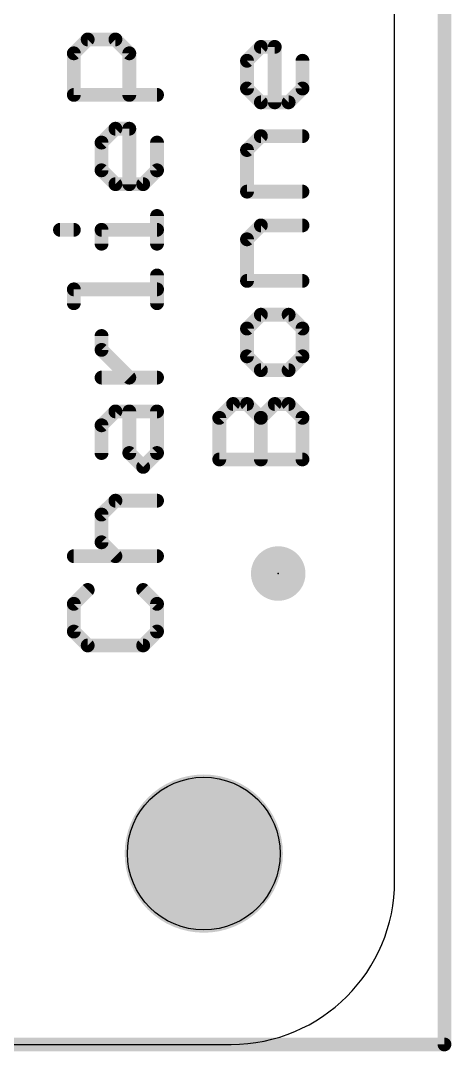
# Model space of a CAD drawing. Extents: x -0.1 to 66, y -0.1 to 31.
# Drawn here: x 58.14 to 66.04, y -0.13 to 18.78 of the extents above; entities that cross this region are included whole.
import ezdxf

# ---------------------------------------------------------------- set-up
doc = ezdxf.new("R2010")
doc.units = 0
for name, color, linetype in [('1', 12, 'CONTINUOUS'), ('16', 132, 'CONTINUOUS'), ('20', 53, 'CONTINUOUS'), ('21', 40, 'CONTINUOUS'), ('23', 40, 'CONTINUOUS'), ('30', 253, 'CONTINUOUS')]:
    doc.layers.add(name, color=color, linetype=linetype)

# ---------------------------------------------------------------- blocks, each defined once
blk = doc.blocks.new('PIE')
at = {"const_width": 0.5}
blk.add_lwpolyline([(0, -0.25, 1), (0, 0.25, 1), (0, -0.25)], format="xyb", dxfattribs=at)

msp = doc.modelspace()

# ---------------------------------------------------------------- linework, layer by layer
at = {"layer": '16', "const_width": 0.254}
for points in [[(65.913, 0), (65.913, 30.861)], [(0, 0), (65.913, 0)]]:
    msp.add_lwpolyline(points, dxfattribs=at)
at = {"layer": '16', "const_width": 0.127}
for points in [[(65.8495, 0, 1), (65.9765, 0)], [(65.913, -0.0635, 1), (65.913, 0.0635)]]:
    msp.add_lwpolyline(points, format="xyb", dxfattribs=at)
at = {"layer": '20'}
for p, q in [((65, 3), (65, 27.6604)), ((3, 0), (62, 0))]:
    msp.add_line(p, q, dxfattribs=at)
msp.add_circle((61.5, 3.5), 1.4, dxfattribs=at)
msp.add_arc((62, 3), 3, 270, 0, dxfattribs=at)
at = {"layer": '21', "const_width": 0.254}
for points in [[(59.1172, 18.1761), (59.3714, 18.4303)], [(59.3714, 18.4303), (59.8799, 18.4303)], [(59.8799, 18.4303), (60.1341, 18.1761)], [(62.2926, 18.0397), (62.5469, 18.2939)], [(62.5469, 18.2939), (62.8011, 18.2939)], [(62.8011, 18.2939), (62.8011, 17.277)], [(59.1172, 17.4134), (59.1172, 18.1761)], [(60.1341, 18.1761), (60.1341, 17.4134)], [(62.2926, 17.5312), (62.2926, 18.0397)], [(63.3095, 18.0397), (63.3095, 17.5312)], [(62.5469, 17.277), (62.2926, 17.5312)], [(63.3095, 17.5312), (63.0553, 17.277)], [(60.6425, 17.4134), (59.1172, 17.4134)], [(63.0553, 17.277), (62.5469, 17.277)], [(59.6256, 16.5389), (59.8799, 16.7931)], [(59.8799, 16.7931), (60.1341, 16.7931)], [(60.1341, 16.7931), (60.1341, 15.7763)], [(59.6256, 16.0305), (59.6256, 16.5389)], [(60.6425, 16.5389), (60.6425, 16.0305)], [(62.2926, 16.4025), (62.5469, 16.6567)], [(62.5469, 16.6567), (63.3095, 16.6567)], [(62.2926, 15.6399), (62.2926, 16.4025)], [(59.8799, 15.7763), (59.6256, 16.0305)], [(60.6425, 16.0305), (60.3883, 15.7763)], [(60.3883, 15.7763), (59.8799, 15.7763)], [(63.3095, 15.6399), (62.2926, 15.6399)], [(60.6425, 14.6848), (60.6425, 15.1933)], [(62.2926, 14.7653), (62.5469, 15.0196)], [(62.5469, 15.0196), (63.3095, 15.0196)], [(58.863, 14.9391), (59.1172, 14.9391)], [(59.6256, 14.6848), (59.6256, 14.9391)], [(59.6256, 14.9391), (60.6425, 14.9391)], [(62.2926, 14.0027), (62.2926, 14.7653)], [(60.6425, 13.5934), (60.6425, 14.1018)], [(63.3095, 14.0027), (62.2926, 14.0027)], [(59.1172, 13.5934), (59.1172, 13.8476)], [(59.1172, 13.8476), (60.6425, 13.8476)], [(62.5469, 13.3824), (62.2926, 13.1282)], [(63.0553, 13.3824), (62.5469, 13.3824)], [(63.3095, 13.1282), (63.0553, 13.3824)], [(62.2926, 13.1282), (62.2926, 12.6198)], [(63.3095, 12.6198), (63.3095, 13.1282)], [(59.6256, 12.7375), (59.6256, 12.9918)], [(60.1341, 12.2291), (59.6256, 12.7375)], [(62.2926, 12.6198), (62.5469, 12.3655)], [(63.0553, 12.3655), (63.3095, 12.6198)], [(62.5469, 12.3655), (63.0553, 12.3655)], [(60.6425, 12.2291), (59.6256, 12.2291)], [(59.6256, 11.3546), (59.8799, 11.6088)], [(59.8799, 11.6088), (60.6425, 11.6088)], [(60.1341, 10.8462), (60.1341, 11.6088)], [(60.6425, 11.6088), (60.6425, 10.8462)], [(61.7842, 11.491), (62.0384, 11.7453)], [(62.0384, 11.7453), (62.2926, 11.7453)], [(62.2926, 11.7453), (62.5469, 11.491)], [(62.5469, 11.491), (62.8011, 11.7453)], [(62.8011, 11.7453), (63.0553, 11.7453)], [(63.0553, 11.7453), (63.3095, 11.491)], [(61.7842, 10.7284), (61.7842, 11.491)], [(62.5469, 10.7284), (62.5469, 11.491)], [(63.3095, 11.491), (63.3095, 10.7284)], [(59.6256, 10.8462), (59.6256, 11.3546)], [(60.3883, 10.5919), (60.1341, 10.8462)], [(60.6425, 10.8462), (60.3883, 10.5919)], [(63.3095, 10.7284), (61.7842, 10.7284)], [(59.6256, 9.7174), (59.8799, 9.9717)], [(59.8799, 9.9717), (60.6425, 9.9717)], [(59.6256, 9.209), (59.6256, 9.7174)], [(59.8799, 8.9548), (59.6256, 9.209)], [(59.1172, 8.9548), (60.6425, 8.9548)], [(59.3714, 8.3345), (59.1172, 8.0803)], [(60.6425, 8.0803), (60.3883, 8.3345)], [(59.1172, 8.0803), (59.1172, 7.5719)], [(60.6425, 7.5719), (60.6425, 8.0803)], [(59.1172, 7.5719), (59.3714, 7.3176)], [(60.3883, 7.3176), (60.6425, 7.5719)], [(59.3714, 7.3176), (60.3883, 7.3176)]]:
    msp.add_lwpolyline(points, dxfattribs=at)
at = {"layer": '21', "const_width": 0.127}
for points in [[(59.3714, 18.4938, 1), (59.3714, 18.3668)], [(59.4163, 18.3854, 1), (59.3265, 18.4752)], [(59.9248, 18.4752, 1), (59.8349, 18.3854)], [(59.8799, 18.3668, 1), (59.8799, 18.4938)], [(62.5469, 18.3574, 1), (62.5469, 18.2304)], [(62.5918, 18.249, 1), (62.5019, 18.3388)], [(62.8646, 18.2939, 1), (62.7376, 18.2939)], [(62.8011, 18.2304, 1), (62.8011, 18.3574)], [(59.1807, 18.1761, 1), (59.0537, 18.1761)], [(59.0723, 18.221, 1), (59.1621, 18.1312)], [(60.1976, 18.1761, 1), (60.0706, 18.1761)], [(60.0892, 18.1312, 1), (60.179, 18.221)], [(62.3561, 18.0397, 1), (62.2291, 18.0397)], [(62.2477, 18.0846, 1), (62.3375, 17.9948)], [(63.373, 18.0397, 1), (63.246, 18.0397)], [(62.3375, 17.5761, 1), (62.2477, 17.4863)], [(62.2291, 17.5312, 1), (62.3561, 17.5312)], [(63.246, 17.5312, 1), (63.373, 17.5312)], [(63.3544, 17.4863, 1), (63.2646, 17.5761)], [(59.1172, 17.4769, 1), (59.1172, 17.3499)], [(59.0537, 17.4134, 1), (59.1807, 17.4134)], [(60.0706, 17.4134, 1), (60.1976, 17.4134)], [(60.6425, 17.3499, 1), (60.6425, 17.4769)], [(62.5469, 17.3405, 1), (62.5469, 17.2135)], [(63.0553, 17.2135, 1), (63.0553, 17.3405)], [(62.5019, 17.2321, 1), (62.5918, 17.3219)], [(62.7376, 17.277, 1), (62.8646, 17.277)], [(63.0104, 17.3219, 1), (63.1002, 17.2321)], [(59.8799, 16.8566, 1), (59.8799, 16.7296)], [(59.9248, 16.7482, 1), (59.8349, 16.838)], [(60.1976, 16.7931, 1), (60.0706, 16.7931)], [(60.1341, 16.7296, 1), (60.1341, 16.8566)], [(59.6891, 16.5389, 1), (59.5621, 16.5389)], [(59.5807, 16.5838, 1), (59.6705, 16.494)], [(60.706, 16.5389, 1), (60.579, 16.5389)], [(62.5469, 16.7202, 1), (62.5469, 16.5932)], [(62.5918, 16.6118, 1), (62.5019, 16.7016)], [(63.3095, 16.5932, 1), (63.3095, 16.7202)], [(62.3561, 16.4025, 1), (62.2291, 16.4025)], [(62.2477, 16.4474, 1), (62.3375, 16.3576)], [(59.6705, 16.0754, 1), (59.5807, 15.9856)], [(59.5621, 16.0305, 1), (59.6891, 16.0305)], [(60.579, 16.0305, 1), (60.706, 16.0305)], [(60.6874, 15.9856, 1), (60.5976, 16.0754)], [(59.8799, 15.8398, 1), (59.8799, 15.7128)], [(59.8349, 15.7314, 1), (59.9248, 15.8212)], [(60.3434, 15.8212, 1), (60.4332, 15.7314)], [(60.3883, 15.7128, 1), (60.3883, 15.8398)], [(60.0706, 15.7763, 1), (60.1976, 15.7763)], [(62.2926, 15.7034, 1), (62.2926, 15.5764)], [(62.2291, 15.6399, 1), (62.3561, 15.6399)], [(63.3095, 15.5764, 1), (63.3095, 15.7034)], [(60.706, 15.1933, 1), (60.579, 15.1933)], [(62.5469, 15.0831, 1), (62.5469, 14.9561)], [(62.5918, 14.9747, 1), (62.5019, 15.0645)], [(63.3095, 14.9561, 1), (63.3095, 15.0831)], [(58.863, 15.0026, 1), (58.863, 14.8756)], [(59.1172, 14.8756, 1), (59.1172, 15.0026)], [(59.6891, 14.9391, 1), (59.5621, 14.9391)], [(59.6256, 15.0026, 1), (59.6256, 14.8756)], [(60.6425, 14.8756, 1), (60.6425, 15.0026)], [(59.5621, 14.6848, 1), (59.6891, 14.6848)], [(60.579, 14.6848, 1), (60.706, 14.6848)], [(62.3561, 14.7653, 1), (62.2291, 14.7653)], [(62.2477, 14.8102, 1), (62.3375, 14.7204)], [(60.706, 14.1018, 1), (60.579, 14.1018)], [(62.2926, 14.0662, 1), (62.2926, 13.9392)], [(62.2291, 14.0027, 1), (62.3561, 14.0027)], [(63.3095, 13.9392, 1), (63.3095, 14.0662)], [(59.1807, 13.8476, 1), (59.0537, 13.8476)], [(59.1172, 13.9111, 1), (59.1172, 13.7841)], [(60.6425, 13.7841, 1), (60.6425, 13.9111)], [(59.0537, 13.5934, 1), (59.1807, 13.5934)], [(60.579, 13.5934, 1), (60.706, 13.5934)], [(62.5469, 13.4459, 1), (62.5469, 13.3189)], [(62.5918, 13.3375, 1), (62.5019, 13.4273)], [(63.1002, 13.4273, 1), (63.0104, 13.3375)], [(63.0553, 13.3189, 1), (63.0553, 13.4459)], [(62.3561, 13.1282, 1), (62.2291, 13.1282)], [(62.2477, 13.1731, 1), (62.3375, 13.0833)], [(63.373, 13.1282, 1), (63.246, 13.1282)], [(63.2646, 13.0833, 1), (63.3544, 13.1731)], [(59.6891, 12.9918, 1), (59.5621, 12.9918)], [(59.6705, 12.7824, 1), (59.5807, 12.6926)], [(59.5621, 12.7375, 1), (59.6891, 12.7375)], [(62.3375, 12.6647, 1), (62.2477, 12.5749)], [(62.2291, 12.6198, 1), (62.3561, 12.6198)], [(63.246, 12.6198, 1), (63.373, 12.6198)], [(63.3544, 12.5749, 1), (63.2646, 12.6647)], [(62.5469, 12.429, 1), (62.5469, 12.302)], [(63.0553, 12.302, 1), (63.0553, 12.429)], [(59.6256, 12.2926, 1), (59.6256, 12.1656)], [(60.0892, 12.1842, 1), (60.179, 12.274)], [(60.6425, 12.1656, 1), (60.6425, 12.2926)], [(62.5019, 12.3206, 1), (62.5918, 12.4104)], [(63.0104, 12.4104, 1), (63.1002, 12.3206)], [(59.8799, 11.6723, 1), (59.8799, 11.5453)], [(59.9248, 11.5639, 1), (59.8349, 11.6537)], [(60.1976, 11.6088, 1), (60.0706, 11.6088)], [(60.706, 11.6088, 1), (60.579, 11.6088)], [(60.6425, 11.5453, 1), (60.6425, 11.6723)], [(62.0384, 11.8087, 1), (62.0384, 11.6818)], [(62.0833, 11.7003, 1), (61.9935, 11.7902)], [(62.3375, 11.7902, 1), (62.2477, 11.7003)], [(62.2926, 11.6818, 1), (62.2926, 11.8087)], [(62.8011, 11.8087, 1), (62.8011, 11.6818)], [(62.846, 11.7003, 1), (62.7562, 11.7902)], [(63.1002, 11.7902, 1), (63.0104, 11.7003)], [(63.0553, 11.6818, 1), (63.0553, 11.8087)], [(61.8477, 11.491, 1), (61.7207, 11.491)], [(61.7393, 11.5359, 1), (61.8291, 11.4461)], [(62.5019, 11.5359, 1), (62.5918, 11.4461)], [(62.6104, 11.491, 1), (62.4834, 11.491)], [(62.5019, 11.4461, 1), (62.5918, 11.5359)], [(63.373, 11.491, 1), (63.246, 11.491)], [(63.2646, 11.4461, 1), (63.3544, 11.5359)], [(59.6891, 11.3546, 1), (59.5621, 11.3546)], [(59.5807, 11.3995, 1), (59.6705, 11.3097)], [(60.179, 10.8911, 1), (60.0892, 10.8013)], [(60.6874, 10.8013, 1), (60.5976, 10.8911)], [(59.5621, 10.8462, 1), (59.6891, 10.8462)], [(60.0706, 10.8462, 1), (60.1976, 10.8462)], [(60.579, 10.8462, 1), (60.706, 10.8462)], [(61.7842, 10.7919, 1), (61.7842, 10.6649)], [(61.7207, 10.7284, 1), (61.8477, 10.7284)], [(62.4834, 10.7284, 1), (62.6104, 10.7284)], [(63.246, 10.7284, 1), (63.373, 10.7284)], [(63.3095, 10.6649, 1), (63.3095, 10.7919)], [(60.3434, 10.6368, 1), (60.4332, 10.547)], [(60.3434, 10.547, 1), (60.4332, 10.6368)], [(59.8799, 10.0352, 1), (59.8799, 9.9082)], [(59.9248, 9.9268, 1), (59.8349, 10.0166)], [(60.6425, 9.9082, 1), (60.6425, 10.0352)], [(59.6891, 9.7174, 1), (59.5621, 9.7174)], [(59.5807, 9.7623, 1), (59.6705, 9.6725)], [(59.6705, 9.2539, 1), (59.5807, 9.1641)], [(59.5621, 9.209, 1), (59.6891, 9.209)], [(59.1172, 9.0183, 1), (59.1172, 8.8913)], [(60.6425, 8.8913, 1), (60.6425, 9.0183)], [(59.8349, 8.9099, 1), (59.9248, 8.9997)], [(59.4163, 8.2896, 1), (59.3265, 8.3794)], [(60.4332, 8.3794, 1), (60.3434, 8.2896)], [(59.1807, 8.0803, 1), (59.0537, 8.0803)], [(59.0723, 8.1252, 1), (59.1621, 8.0354)], [(60.706, 8.0803, 1), (60.579, 8.0803)], [(60.5976, 8.0354, 1), (60.6874, 8.1252)], [(59.1621, 7.6168, 1), (59.0723, 7.5269)], [(59.0537, 7.5719, 1), (59.1807, 7.5719)], [(60.579, 7.5719, 1), (60.706, 7.5719)], [(60.6874, 7.5269, 1), (60.5976, 7.6168)], [(59.3714, 7.3811, 1), (59.3714, 7.2541)], [(59.3265, 7.2727, 1), (59.4163, 7.3625)], [(60.3434, 7.3625, 1), (60.4332, 7.2727)], [(60.3883, 7.2541, 1), (60.3883, 7.3811)]]:
    msp.add_lwpolyline(points, format="xyb", dxfattribs=at)
at = {"layer": '23'}
msp.add_point((62.865, 8.636), dxfattribs=at)
at = {"layer": '30', "const_width": 1.4508}
msp.add_lwpolyline([(61.5, 2.7746, 1), (61.5, 4.2254, 1), (61.5, 2.7746)], format="xyb", dxfattribs=at)

# ---------------------------------------------------------------- block references
at = {"layer": '1'}
msp.add_blockref('PIE', (62.865, 8.636), dxfattribs=at)

doc.saveas('drawing.dxf')
